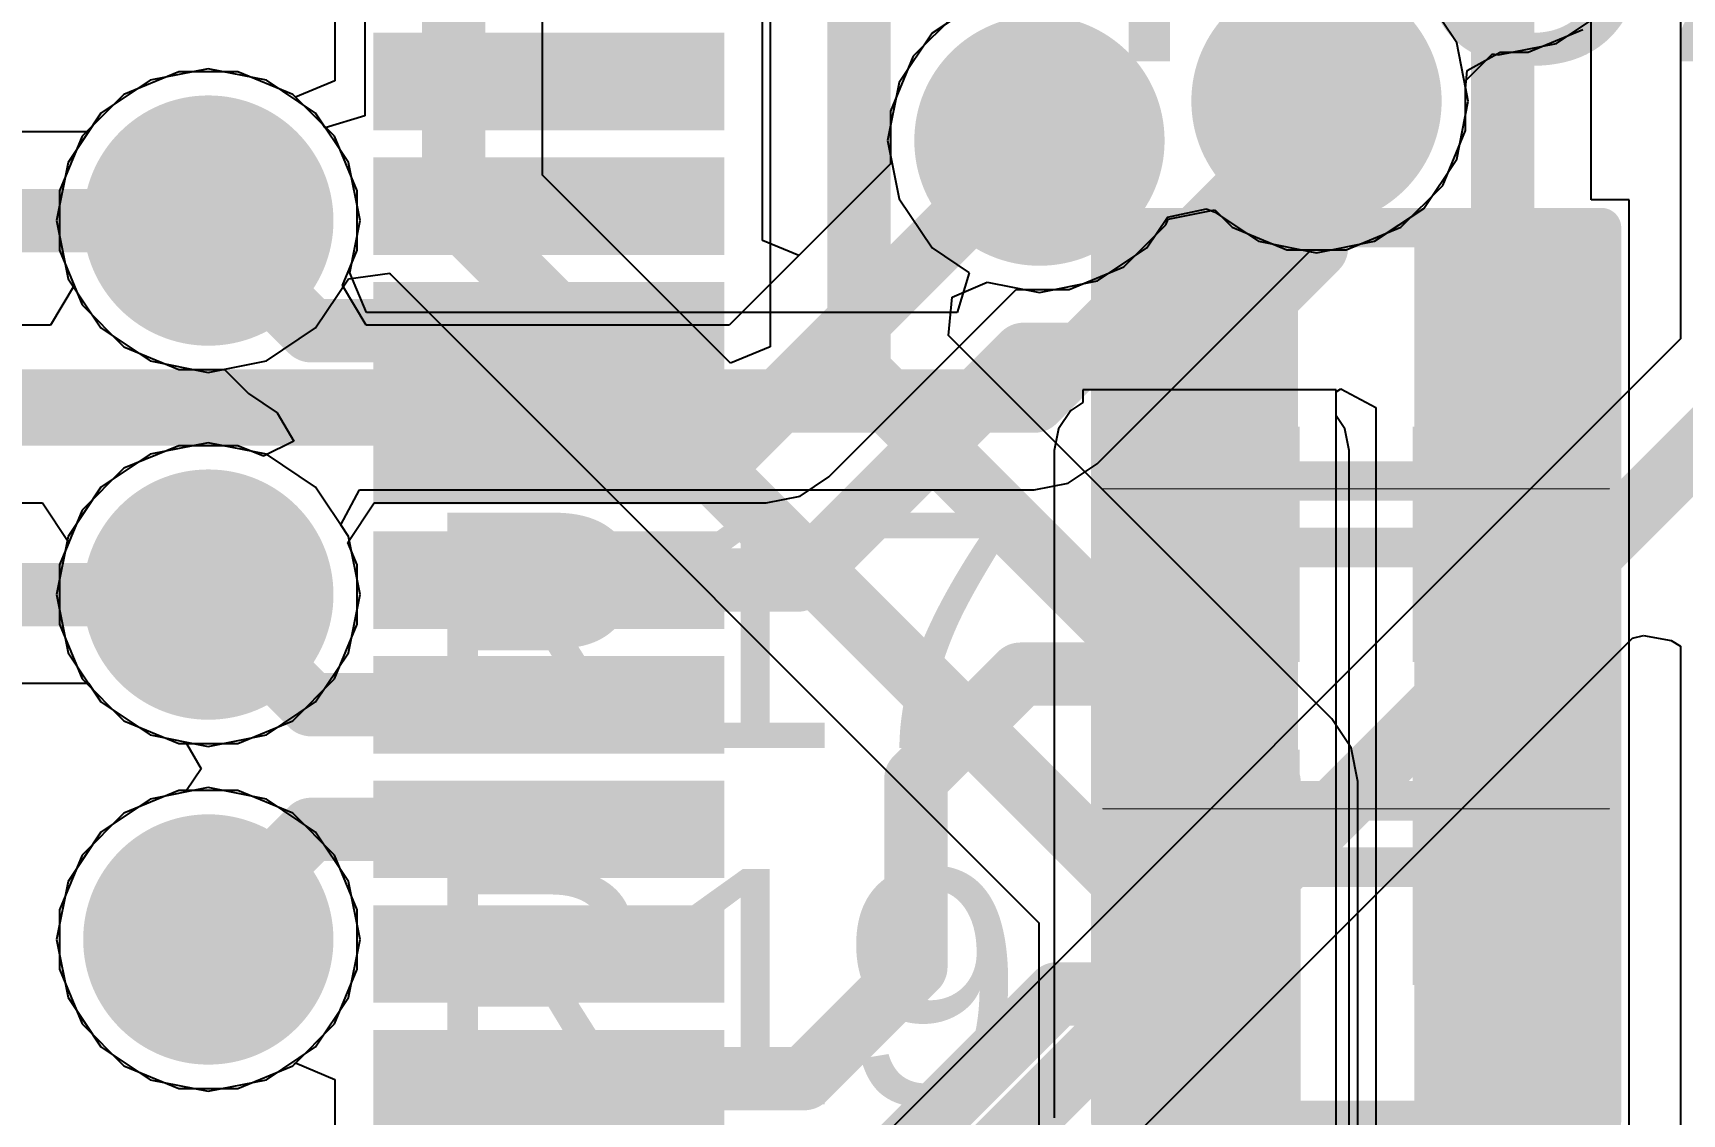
# Model space of a CAD drawing. Header units: inches. Extents: x -0.91 to 3.86, y -0.82 to 4.16.
# Drawn here: x 2.3428 to 2.5512, y 2.767 to 2.9036 of the extents above; entities that cross this region are included whole.
import ezdxf

# ---------------------------------------------------------------- set-up
doc = ezdxf.new("R2010")
doc.units = ezdxf.units.IN
doc.header["$MEASUREMENT"] = 0
for name, color, linetype in [('Bottom Layer 1', 5, 'Continuous'), ('Bottom Overlay', 54, 'Continuous'), ('Bottom Paste', 16, 'Continuous'), ('Bottom Solder', 6, 'Continuous'), ('GND+Signal', 16, 'Continuous'), ('Mechanical 17', 56, 'Continuous'), ('PWR+Signal', 76, 'Continuous'), ('Top Layer 1', 1, 'Continuous'), ('Top Overlay', 2, 'Continuous'), ('Top Paste', 8, 'Continuous'), ('Top Solder', 216, 'Continuous'), ('Via Holes', 16, 'Continuous')]:
    doc.layers.add(name, color=color, linetype=linetype)
doc.styles.add('Arial', font='', dxfattribs={"height": 0.2})
doc.styles.get('Arial').set_extended_font_data('Arial')

# ---------------------------------------------------------------- blocks, each defined once
blk = doc.blocks.new('C___0402_B_10')
at = {"layer": 'Bottom Layer 1'}
for points in [[(-0.0095, 0.0125), (-0.0095, -0.0125), (-0.0275, -0.0125), (-0.0275, 0.0125)], [(0.0275, 0.0125), (0.0275, -0.0125), (0.0095, -0.0125), (0.0095, 0.0125)]]:
    blk.add_hatch(color=5, dxfattribs=at).paths.add_polyline_path(points)
at = {"layer": 'Bottom Paste'}
for points in [[(-0.0095, 0.0125), (-0.0095, -0.0125), (-0.0275, -0.0125), (-0.0275, 0.0125)], [(0.0275, 0.0125), (0.0275, -0.0125), (0.0095, -0.0125), (0.0095, 0.0125)]]:
    blk.add_hatch(color=16, dxfattribs=at).paths.add_polyline_path(points)
at = {"layer": 'Bottom Solder'}
for points in [[(-0.00714, 0.01486), (-0.00714, -0.01486), (-0.02986, -0.01486), (-0.02986, 0.01486)], [(0.02986, 0.01486), (0.02986, -0.01486), (0.00714, -0.01486), (0.00714, 0.01486)]]:
    blk.add_hatch(color=6, dxfattribs=at).paths.add_polyline_path(points)
at = {"layer": 'Bottom Overlay'}
for points in [[(-0.031, -0.016, 0.005, 0.005, 0), (-0.031, 0.016, 0.005, 0.005, 0)], [(-0.031, 0.016, 0.005, 0.005, 0), (-0.011, 0.016, 0.005, 0.005, 0)], [(0.011, 0.016, 0.005, 0.005, 0), (0.031, 0.016, 0.005, 0.005, 0)], [(0.031, -0.016, 0.005, 0.005, 0), (0.031, 0.016, 0.005, 0.005, 0)], [(-0.031, -0.016, 0.005, 0.005, 0), (-0.011, -0.016, 0.005, 0.005, 0)], [(0.011, -0.016, 0.005, 0.005, 0), (0.031, -0.016, 0.005, 0.005, 0)]]:
    blk.add_lwpolyline(points, format="xyseb", dxfattribs=at)
for points in [[(-0.03225, 0.016, 0.0025, 0.0025, 1), (-0.02975, 0.016, 0.0025, 0.0025, 1)], [(-0.03225, 0.016, 0.0025, 0.0025, 1), (-0.02975, 0.016, 0.0025, 0.0025, 1)], [(-0.01225, 0.016, 0.0025, 0.0025, 1), (-0.00975, 0.016, 0.0025, 0.0025, 1)], [(0.00975, 0.016, 0.0025, 0.0025, 1), (0.01225, 0.016, 0.0025, 0.0025, 1)], [(0.02975, 0.016, 0.0025, 0.0025, 1), (0.03225, 0.016, 0.0025, 0.0025, 1)], [(0.02975, 0.016, 0.0025, 0.0025, 1), (0.03225, 0.016, 0.0025, 0.0025, 1)], [(-0.03225, -0.016, 0.0025, 0.0025, 1), (-0.02975, -0.016, 0.0025, 0.0025, 1)], [(-0.03225, -0.016, 0.0025, 0.0025, 1), (-0.02975, -0.016, 0.0025, 0.0025, 1)], [(-0.01225, -0.016, 0.0025, 0.0025, 1), (-0.00975, -0.016, 0.0025, 0.0025, 1)], [(0.00975, -0.016, 0.0025, 0.0025, 1), (0.01225, -0.016, 0.0025, 0.0025, 1)], [(0.02975, -0.016, 0.0025, 0.0025, 1), (0.03225, -0.016, 0.0025, 0.0025, 1)], [(0.02975, -0.016, 0.0025, 0.0025, 1), (0.03225, -0.016, 0.0025, 0.0025, 1)]]:
    blk.add_lwpolyline(points, format="xyseb", close=True, dxfattribs=at)
blk = doc.blocks.new('C___0402_B_11')
at = {"layer": 'Bottom Layer 1'}
for points in [[(-0.0095, 0.0125), (-0.0095, -0.0125), (-0.0275, -0.0125), (-0.0275, 0.0125)], [(0.0275, 0.0125), (0.0275, -0.0125), (0.0095, -0.0125), (0.0095, 0.0125)]]:
    blk.add_hatch(color=5, dxfattribs=at).paths.add_polyline_path(points)
at = {"layer": 'Bottom Paste'}
for points in [[(-0.0095, 0.0125), (-0.0095, -0.0125), (-0.0275, -0.0125), (-0.0275, 0.0125)], [(0.0275, 0.0125), (0.0275, -0.0125), (0.0095, -0.0125), (0.0095, 0.0125)]]:
    blk.add_hatch(color=16, dxfattribs=at).paths.add_polyline_path(points)
at = {"layer": 'Bottom Solder'}
for points in [[(-0.00714, 0.01486), (-0.00714, -0.01486), (-0.02986, -0.01486), (-0.02986, 0.01486)], [(0.02986, 0.01486), (0.02986, -0.01486), (0.00714, -0.01486), (0.00714, 0.01486)]]:
    blk.add_hatch(color=6, dxfattribs=at).paths.add_polyline_path(points)
at = {"layer": 'Bottom Overlay'}
for points in [[(-0.031, -0.016, 0.005, 0.005, 0), (-0.031, 0.016, 0.005, 0.005, 0)], [(-0.031, 0.016, 0.005, 0.005, 0), (-0.011, 0.016, 0.005, 0.005, 0)], [(0.011, 0.016, 0.005, 0.005, 0), (0.031, 0.016, 0.005, 0.005, 0)], [(0.031, -0.016, 0.005, 0.005, 0), (0.031, 0.016, 0.005, 0.005, 0)], [(-0.031, -0.016, 0.005, 0.005, 0), (-0.011, -0.016, 0.005, 0.005, 0)], [(0.011, -0.016, 0.005, 0.005, 0), (0.031, -0.016, 0.005, 0.005, 0)]]:
    blk.add_lwpolyline(points, format="xyseb", dxfattribs=at)
for points in [[(-0.03225, 0.016, 0.0025, 0.0025, 1), (-0.02975, 0.016, 0.0025, 0.0025, 1)], [(-0.03225, 0.016, 0.0025, 0.0025, 1), (-0.02975, 0.016, 0.0025, 0.0025, 1)], [(-0.01225, 0.016, 0.0025, 0.0025, 1), (-0.00975, 0.016, 0.0025, 0.0025, 1)], [(0.00975, 0.016, 0.0025, 0.0025, 1), (0.01225, 0.016, 0.0025, 0.0025, 1)], [(0.02975, 0.016, 0.0025, 0.0025, 1), (0.03225, 0.016, 0.0025, 0.0025, 1)], [(0.02975, 0.016, 0.0025, 0.0025, 1), (0.03225, 0.016, 0.0025, 0.0025, 1)], [(-0.03225, -0.016, 0.0025, 0.0025, 1), (-0.02975, -0.016, 0.0025, 0.0025, 1)], [(-0.03225, -0.016, 0.0025, 0.0025, 1), (-0.02975, -0.016, 0.0025, 0.0025, 1)], [(-0.01225, -0.016, 0.0025, 0.0025, 1), (-0.00975, -0.016, 0.0025, 0.0025, 1)], [(0.00975, -0.016, 0.0025, 0.0025, 1), (0.01225, -0.016, 0.0025, 0.0025, 1)], [(0.02975, -0.016, 0.0025, 0.0025, 1), (0.03225, -0.016, 0.0025, 0.0025, 1)], [(0.02975, -0.016, 0.0025, 0.0025, 1), (0.03225, -0.016, 0.0025, 0.0025, 1)]]:
    blk.add_lwpolyline(points, format="xyseb", close=True, dxfattribs=at)
blk = doc.blocks.new('R___0402_88')
at = {"layer": 'Top Layer 1'}
for points in [[(-0.0275, -0.0125), (-0.0275, 0.0125), (-0.0095, 0.0125), (-0.0095, -0.0125)], [(0.0095, -0.0125), (0.0095, 0.0125), (0.0275, 0.0125), (0.0275, -0.0125)]]:
    blk.add_hatch(color=1, dxfattribs=at).paths.add_polyline_path(points)
at = {"layer": 'Top Paste'}
for points in [[(-0.0275, -0.0125), (-0.0275, 0.0125), (-0.0095, 0.0125), (-0.0095, -0.0125)], [(0.0095, -0.0125), (0.0095, 0.0125), (0.0275, 0.0125), (0.0275, -0.0125)]]:
    blk.add_hatch(color=8, dxfattribs=at).paths.add_polyline_path(points)
at = {"layer": 'Top Solder'}
for points in [[(-0.02966, -0.01466), (-0.02966, 0.01467), (-0.00733, 0.01467), (-0.00733, -0.01466)], [(0.00734, -0.01466), (0.00734, 0.01467), (0.02967, 0.01467), (0.02967, -0.01466)]]:
    blk.add_hatch(color=216, dxfattribs=at).paths.add_polyline_path(points)
at = {"layer": 'Top Overlay'}
for points in [[(-0.031, -0.016, 0.005, 0.005, 0), (-0.031, 0.016, 0.005, 0.005, 0)], [(-0.031, 0.016, 0.005, 0.005, 0), (0.031, 0.016, 0.005, 0.005, 0)], [(0.031, -0.016, 0.005, 0.005, 0), (0.031, 0.016, 0.005, 0.005, 0)], [(-0.031, -0.016, 0.005, 0.005, 0), (0.031, -0.016, 0.005, 0.005, 0)], [(-0.032, -0.017, 0.000127, 0.000127, 0), (0.032, -0.017, 0.000127, 0.000127, 0)]]:
    blk.add_lwpolyline(points, format="xyseb", dxfattribs=at)
for points in [[(-0.03225, 0.016, 0.0025, 0.0025, 1), (-0.02975, 0.016, 0.0025, 0.0025, 1)], [(-0.03225, 0.016, 0.0025, 0.0025, 1), (-0.02975, 0.016, 0.0025, 0.0025, 1)], [(0.02975, 0.016, 0.0025, 0.0025, 1), (0.03225, 0.016, 0.0025, 0.0025, 1)], [(0.02975, 0.016, 0.0025, 0.0025, 1), (0.03225, 0.016, 0.0025, 0.0025, 1)], [(-0.03225, -0.016, 0.0025, 0.0025, 1), (-0.02975, -0.016, 0.0025, 0.0025, 1)], [(-0.03225, -0.016, 0.0025, 0.0025, 1), (-0.02975, -0.016, 0.0025, 0.0025, 1)], [(0.02975, -0.016, 0.0025, 0.0025, 1), (0.03225, -0.016, 0.0025, 0.0025, 1)], [(0.02975, -0.016, 0.0025, 0.0025, 1), (0.03225, -0.016, 0.0025, 0.0025, 1)], [(-0.03203, -0.017, 0.0000635, 0.0000635, 1), (-0.03197, -0.017, 0.0000635, 0.0000635, 1)], [(0.03197, -0.017, 0.0000635, 0.0000635, 1), (0.03203, -0.017, 0.0000635, 0.0000635, 1)]]:
    blk.add_lwpolyline(points, format="xyseb", close=True, dxfattribs=at)
blk = doc.blocks.new('R___0402_89')
at = {"layer": 'Top Layer 1'}
for points in [[(-0.0275, -0.0125), (-0.0275, 0.0125), (-0.0095, 0.0125), (-0.0095, -0.0125)], [(0.0095, -0.0125), (0.0095, 0.0125), (0.0275, 0.0125), (0.0275, -0.0125)]]:
    blk.add_hatch(color=1, dxfattribs=at).paths.add_polyline_path(points)
at = {"layer": 'Top Paste'}
for points in [[(-0.0275, -0.0125), (-0.0275, 0.0125), (-0.0095, 0.0125), (-0.0095, -0.0125)], [(0.0095, -0.0125), (0.0095, 0.0125), (0.0275, 0.0125), (0.0275, -0.0125)]]:
    blk.add_hatch(color=8, dxfattribs=at).paths.add_polyline_path(points)
at = {"layer": 'Top Solder'}
for points in [[(-0.02966, -0.01467), (-0.02966, 0.01467), (-0.00733, 0.01467), (-0.00733, -0.01467)], [(0.00734, -0.01467), (0.00734, 0.01467), (0.02967, 0.01467), (0.02967, -0.01467)]]:
    blk.add_hatch(color=216, dxfattribs=at).paths.add_polyline_path(points)
at = {"layer": 'Top Overlay'}
for points in [[(-0.031, -0.016, 0.005, 0.005, 0), (-0.031, 0.016, 0.005, 0.005, 0)], [(-0.031, 0.016, 0.005, 0.005, 0), (0.031, 0.016, 0.005, 0.005, 0)], [(0.031, -0.016, 0.005, 0.005, 0), (0.031, 0.016, 0.005, 0.005, 0)], [(-0.031, -0.016, 0.005, 0.005, 0), (0.031, -0.016, 0.005, 0.005, 0)], [(-0.032, -0.017, 0.000127, 0.000127, 0), (0.032, -0.017, 0.000127, 0.000127, 0)]]:
    blk.add_lwpolyline(points, format="xyseb", dxfattribs=at)
for points in [[(-0.03225, 0.016, 0.0025, 0.0025, 1), (-0.02975, 0.016, 0.0025, 0.0025, 1)], [(-0.03225, 0.016, 0.0025, 0.0025, 1), (-0.02975, 0.016, 0.0025, 0.0025, 1)], [(0.02975, 0.016, 0.0025, 0.0025, 1), (0.03225, 0.016, 0.0025, 0.0025, 1)], [(0.02975, 0.016, 0.0025, 0.0025, 1), (0.03225, 0.016, 0.0025, 0.0025, 1)], [(-0.03225, -0.016, 0.0025, 0.0025, 1), (-0.02975, -0.016, 0.0025, 0.0025, 1)], [(-0.03225, -0.016, 0.0025, 0.0025, 1), (-0.02975, -0.016, 0.0025, 0.0025, 1)], [(0.02975, -0.016, 0.0025, 0.0025, 1), (0.03225, -0.016, 0.0025, 0.0025, 1)], [(0.02975, -0.016, 0.0025, 0.0025, 1), (0.03225, -0.016, 0.0025, 0.0025, 1)], [(-0.03203, -0.017, 0.0000635, 0.0000635, 1), (-0.03197, -0.017, 0.0000635, 0.0000635, 1)], [(0.03197, -0.017, 0.0000635, 0.0000635, 1), (0.03203, -0.017, 0.0000635, 0.0000635, 1)]]:
    blk.add_lwpolyline(points, format="xyseb", close=True, dxfattribs=at)
blk = doc.blocks.new('R___0402_93')
at = {"layer": 'Top Layer 1'}
for points in [[(-0.0275, -0.0125), (-0.0275, 0.0125), (-0.0095, 0.0125), (-0.0095, -0.0125)], [(0.0095, -0.0125), (0.0095, 0.0125), (0.0275, 0.0125), (0.0275, -0.0125)]]:
    blk.add_hatch(color=1, dxfattribs=at).paths.add_polyline_path(points)
at = {"layer": 'Top Paste'}
for points in [[(-0.0275, -0.0125), (-0.0275, 0.0125), (-0.0095, 0.0125), (-0.0095, -0.0125)], [(0.0095, -0.0125), (0.0095, 0.0125), (0.0275, 0.0125), (0.0275, -0.0125)]]:
    blk.add_hatch(color=8, dxfattribs=at).paths.add_polyline_path(points)
at = {"layer": 'Top Solder'}
for points in [[(-0.02966, -0.01467), (-0.02966, 0.01467), (-0.00733, 0.01467), (-0.00733, -0.01467)], [(0.00734, -0.01467), (0.00734, 0.01467), (0.02967, 0.01467), (0.02967, -0.01467)]]:
    blk.add_hatch(color=216, dxfattribs=at).paths.add_polyline_path(points)
at = {"layer": 'Top Overlay'}
for points in [[(-0.031, -0.016, 0.005, 0.005, 0), (-0.031, 0.016, 0.005, 0.005, 0)], [(-0.031, 0.016, 0.005, 0.005, 0), (0.031, 0.016, 0.005, 0.005, 0)], [(0.031, -0.016, 0.005, 0.005, 0), (0.031, 0.016, 0.005, 0.005, 0)], [(-0.031, -0.016, 0.005, 0.005, 0), (0.031, -0.016, 0.005, 0.005, 0)], [(-0.032, -0.017, 0.000127, 0.000127, 0), (0.032, -0.017, 0.000127, 0.000127, 0)]]:
    blk.add_lwpolyline(points, format="xyseb", dxfattribs=at)
for points in [[(-0.03225, 0.016, 0.0025, 0.0025, 1), (-0.02975, 0.016, 0.0025, 0.0025, 1)], [(-0.03225, 0.016, 0.0025, 0.0025, 1), (-0.02975, 0.016, 0.0025, 0.0025, 1)], [(0.02975, 0.016, 0.0025, 0.0025, 1), (0.03225, 0.016, 0.0025, 0.0025, 1)], [(0.02975, 0.016, 0.0025, 0.0025, 1), (0.03225, 0.016, 0.0025, 0.0025, 1)], [(-0.03225, -0.016, 0.0025, 0.0025, 1), (-0.02975, -0.016, 0.0025, 0.0025, 1)], [(-0.03225, -0.016, 0.0025, 0.0025, 1), (-0.02975, -0.016, 0.0025, 0.0025, 1)], [(0.02975, -0.016, 0.0025, 0.0025, 1), (0.03225, -0.016, 0.0025, 0.0025, 1)], [(0.02975, -0.016, 0.0025, 0.0025, 1), (0.03225, -0.016, 0.0025, 0.0025, 1)], [(-0.03203, -0.017, 0.0000635, 0.0000635, 1), (-0.03197, -0.017, 0.0000635, 0.0000635, 1)], [(0.03197, -0.017, 0.0000635, 0.0000635, 1), (0.03203, -0.017, 0.0000635, 0.0000635, 1)]]:
    blk.add_lwpolyline(points, format="xyseb", close=True, dxfattribs=at)
blk = doc.blocks.new('100_VQFN__12_12__100')
at = {"layer": 'Top Layer 1'}
for points in [[(0.248, 0.16148), (0.248, 0.15348), (0.208, 0.15348), (0.208, 0.16148)], [(0.248, 0.14573), (0.248, 0.13773), (0.208, 0.13773), (0.208, 0.14573)], [(0.248, 0.12998), (0.248, 0.12198), (0.208, 0.12198), (0.208, 0.12998)], [(0.248, 0.11424), (0.248, 0.10624), (0.208, 0.10624), (0.208, 0.11424)], [(0.248, 0.09849), (0.248, 0.09049), (0.208, 0.09049), (0.208, 0.09849)], [(0.248, 0.08274), (0.248, 0.07474), (0.208, 0.07474), (0.208, 0.08274)], [(0.248, 0.06699), (0.248, 0.05899), (0.208, 0.05899), (0.208, 0.06699)], [(0.248, 0.05124), (0.248, 0.04324), (0.208, 0.04324), (0.208, 0.05124)], [(0.248, 0.0355), (0.248, 0.0275), (0.208, 0.0275), (0.208, 0.0355)]]:
    blk.add_hatch(color=1, dxfattribs=at).paths.add_polyline_path(points)
at = {"layer": 'Top Paste'}
for points in [[(0.248, 0.16148), (0.248, 0.15348), (0.208, 0.15348), (0.208, 0.16148)], [(0.248, 0.14573), (0.248, 0.13773), (0.208, 0.13773), (0.208, 0.14573)], [(0.248, 0.12998), (0.248, 0.12198), (0.208, 0.12198), (0.208, 0.12998)], [(0.248, 0.11424), (0.248, 0.10624), (0.208, 0.10624), (0.208, 0.11424)], [(0.248, 0.09849), (0.248, 0.09049), (0.208, 0.09049), (0.208, 0.09849)], [(0.248, 0.08274), (0.248, 0.07474), (0.208, 0.07474), (0.208, 0.08274)], [(0.248, 0.06699), (0.248, 0.05899), (0.208, 0.05899), (0.208, 0.06699)], [(0.248, 0.05124), (0.248, 0.04324), (0.208, 0.04324), (0.208, 0.05124)], [(0.248, 0.0355), (0.248, 0.0275), (0.208, 0.0275), (0.208, 0.0355)]]:
    blk.add_hatch(color=8, dxfattribs=at).paths.add_polyline_path(points)
at = {"layer": 'Top Solder'}
for points in [[(0.25017, 0.16365), (0.25017, 0.15131), (0.20584, 0.15131), (0.20584, 0.16365)], [(0.25017, 0.1479), (0.25017, 0.13557), (0.20584, 0.13557), (0.20584, 0.1479)], [(0.25017, 0.13215), (0.25017, 0.11982), (0.20584, 0.11982), (0.20584, 0.13215)], [(0.25017, 0.1164), (0.25017, 0.10407), (0.20584, 0.10407), (0.20584, 0.1164)], [(0.25017, 0.10065), (0.25017, 0.08832), (0.20584, 0.08832), (0.20584, 0.10065)], [(0.25017, 0.08491), (0.25017, 0.07257), (0.20584, 0.07257), (0.20584, 0.08491)], [(0.25017, 0.06916), (0.25017, 0.05683), (0.20584, 0.05683), (0.20584, 0.06916)], [(0.25017, 0.05341), (0.25017, 0.04108), (0.20584, 0.04108), (0.20584, 0.05341)], [(0.25017, 0.03766), (0.25017, 0.02533), (0.20584, 0.02533), (0.20584, 0.03766)]]:
    blk.add_hatch(color=216, dxfattribs=at).paths.add_polyline_path(points)

msp = doc.modelspace()

# ---------------------------------------------------------------- hatches: boundary and pattern name
at = {"layer": 'Bottom Layer 1'}
h = msp.add_hatch(color=5, dxfattribs=at)
edge = h.paths.add_edge_path()
edge.add_arc((2.505, 2.895), 0.01181, 0, 360)
h = msp.add_hatch(color=5, dxfattribs=at)
edge = h.paths.add_edge_path()
edge.add_arc((2.47, 2.89), 0.01181, 0, 360)
h = msp.add_hatch(color=5, dxfattribs=at)
edge = h.paths.add_edge_path()
edge.add_arc((2.365, 2.8799), 0.01181, 0, 360)
msp.add_hatch(color=5, dxfattribs=at).paths.add_polyline_path([(2.479, 2.85085), (2.479, 2.66985), (2.502, 2.66985), (2.502, 2.85085)])
h = msp.add_hatch(color=5, dxfattribs=at)
edge = h.paths.add_edge_path()
edge.add_arc((2.365, 2.83265), 0.01181, 0, 360)
h = msp.add_hatch(color=5, dxfattribs=at)
edge = h.paths.add_edge_path()
edge.add_arc((2.365, 2.78908), 0.01181, 0, 360)
at = {"layer": 'Bottom Solder'}
h = msp.add_hatch(color=6, dxfattribs=at)
edge = h.paths.add_edge_path()
edge.add_arc((2.505, 2.895), 0.01581, 0, 360)
h = msp.add_hatch(color=6, dxfattribs=at)
edge = h.paths.add_edge_path()
edge.add_arc((2.47, 2.89), 0.01581, 0, 360)
h = msp.add_hatch(color=6, dxfattribs=at)
edge = h.paths.add_edge_path()
edge.add_arc((2.365, 2.8799), 0.01581, 0, 360)
h = msp.add_hatch(color=6, dxfattribs=at)
edge = h.paths.add_edge_path()
edge.add_arc((2.365, 2.83265), 0.01581, 0, 360)
h = msp.add_hatch(color=6, dxfattribs=at)
edge = h.paths.add_edge_path()
edge.add_arc((2.365, 2.78908), 0.01581, 0, 360)
at = {"layer": 'GND+Signal'}
h = msp.add_hatch(color=16, dxfattribs=at)
edge = h.paths.add_edge_path()
edge.add_arc((2.505, 2.895), 0.01181, 0, 360)
h = msp.add_hatch(color=16, dxfattribs=at)
edge = h.paths.add_edge_path()
edge.add_arc((2.47, 2.89), 0.01181, 0, 360)
h = msp.add_hatch(color=16, dxfattribs=at)
edge = h.paths.add_edge_path()
edge.add_arc((2.365, 2.8799), 0.01181, 0, 360)
h = msp.add_hatch(color=16, dxfattribs=at)
edge = h.paths.add_edge_path()
edge.add_arc((2.365, 2.83265), 0.01181, 0, 360)
h = msp.add_hatch(color=16, dxfattribs=at)
edge = h.paths.add_edge_path()
edge.add_arc((2.365, 2.78908), 0.01181, 0, 360)
at = {"layer": 'PWR+Signal'}
h = msp.add_hatch(color=76, dxfattribs=at)
edge = h.paths.add_edge_path()
edge.add_arc((2.505, 2.895), 0.01181, 0, 360)
h = msp.add_hatch(color=76, dxfattribs=at)
edge = h.paths.add_edge_path()
edge.add_arc((2.47, 2.89), 0.01181, 0, 360)
h = msp.add_hatch(color=76, dxfattribs=at)
edge = h.paths.add_edge_path()
edge.add_arc((2.365, 2.8799), 0.01181, 0, 360)
h = msp.add_hatch(color=76, dxfattribs=at)
edge = h.paths.add_edge_path()
edge.add_arc((2.365, 2.83265), 0.01181, 0, 360)
h = msp.add_hatch(color=76, dxfattribs=at)
edge = h.paths.add_edge_path()
edge.add_arc((2.365, 2.78908), 0.01181, 0, 360)
at = {"layer": 'Top Layer 1'}
h = msp.add_hatch(color=1, dxfattribs=at)
edge = h.paths.add_edge_path()
edge.add_arc((2.505, 2.895), 0.01181, 0, 360)
h = msp.add_hatch(color=1, dxfattribs=at)
edge = h.paths.add_edge_path()
edge.add_arc((2.47, 2.89), 0.01181, 0, 360)
h = msp.add_hatch(color=1, dxfattribs=at)
edge = h.paths.add_edge_path()
edge.add_arc((2.365, 2.8799), 0.01181, 0, 360)
h = msp.add_hatch(color=1, dxfattribs=at)
edge = h.paths.add_edge_path()
edge.add_arc((2.365, 2.83265), 0.01181, 0, 360)
h = msp.add_hatch(color=1, dxfattribs=at)
edge = h.paths.add_edge_path()
edge.add_arc((2.365, 2.78908), 0.01181, 0, 360)
at = {"layer": 'Via Holes'}
h = msp.add_hatch(color=7, dxfattribs=at)
edge = h.paths.add_edge_path()
edge.add_arc((2.505, 2.895), 0.00591, 0, 360)
h = msp.add_hatch(color=7, dxfattribs=at)
edge = h.paths.add_edge_path()
edge.add_arc((2.47, 2.89), 0.00591, 0, 360)
h = msp.add_hatch(color=7, dxfattribs=at)
edge = h.paths.add_edge_path()
edge.add_arc((2.365, 2.8799), 0.00591, 0, 360)
h = msp.add_hatch(color=7, dxfattribs=at)
edge = h.paths.add_edge_path()
edge.add_arc((2.365, 2.83265), 0.00591, 0, 360)
h = msp.add_hatch(color=7, dxfattribs=at)
edge = h.paths.add_edge_path()
edge.add_arc((2.365, 2.78908), 0.00591, 0, 360)

# ---------------------------------------------------------------- linework, layer by layer
at = {"layer": 'Bottom Layer 1'}
for p, q in [((2.45934, 2.90595), (2.45405, 2.90066)), ((2.53174, 2.90119), (2.53866, 2.90405)), ((2.45405, 2.90066), (2.45119, 2.89374)), ((2.52403, 2.89887), (2.52821, 2.90119)), ((2.52821, 2.90119), (2.53174, 2.90119)), ((2.36126, 2.89871), (2.35434, 2.89584)), ((2.36874, 2.89871), (2.36126, 2.89871)), ((2.37566, 2.89584), (2.36874, 2.89871)), ((2.52381, 2.89657), (2.52403, 2.89887)), ((2.35434, 2.89584), (2.34905, 2.89055)), ((2.38095, 2.89055), (2.37566, 2.89584)), ((2.52381, 2.89126), (2.52381, 2.89657)), ((2.45119, 2.89374), (2.45119, 2.88705)), ((2.34905, 2.89055), (2.34619, 2.88364)), ((2.38381, 2.88364), (2.38095, 2.89055)), ((2.52095, 2.88434), (2.52381, 2.89126)), ((2.45119, 2.88705), (2.43082, 2.86668)), ((2.34619, 2.88364), (2.34619, 2.87615)), ((2.38381, 2.87615), (2.38381, 2.88364)), ((2.51566, 2.87905), (2.52095, 2.88434)), ((2.48625, 2.88008), (2.49215, 2.88125)), ((2.49215, 2.88125), (2.49434, 2.87905)), ((2.48066, 2.87405), (2.48595, 2.87934)), ((2.48595, 2.87934), (2.48625, 2.88008)), ((2.49434, 2.87905), (2.50126, 2.87619)), ((2.50874, 2.87619), (2.51566, 2.87905)), ((2.34619, 2.87615), (2.34804, 2.87168)), ((2.38196, 2.87168), (2.38381, 2.87615)), ((2.50126, 2.87619), (2.50874, 2.87619)), ((2.47374, 2.87119), (2.48066, 2.87405)), ((2.34804, 2.87168), (2.34508, 2.86668)), ((2.38492, 2.86668), (2.38196, 2.87168)), ((2.44339, 2.84753), (2.46705, 2.87119)), ((2.46705, 2.87119), (2.47374, 2.87119)), ((2.34508, 2.86668), (2.02618, 2.86668)), ((2.43082, 2.86668), (2.38492, 2.86668)), ((2.5075, 2.8585), (2.4755, 2.8585)), ((2.4755, 2.8585), (2.4755, 2.85693)), ((2.5075, 2.85522), (2.5075, 2.8585)), ((2.4755, 2.85693), (2.47395, 2.85589)), ((2.47395, 2.85589), (2.47241, 2.85358)), ((2.50859, 2.85358), (2.5075, 2.85522)), ((2.47241, 2.85358), (2.47186, 2.85085)), ((2.50914, 2.85085), (2.50859, 2.85358)), ((2.47186, 2.85085), (2.47186, 2.76656)), ((2.50914, 2.66985), (2.50914, 2.85085)), ((2.43976, 2.8451), (2.44339, 2.84753)), ((2.02154, 2.84425), (2.34403, 2.84425)), ((2.34403, 2.84425), (2.34737, 2.83925)), ((2.38263, 2.83925), (2.38597, 2.84425)), ((2.38597, 2.84425), (2.43546, 2.84425)), ((2.43546, 2.84425), (2.43976, 2.8451)), ((2.43546, 2.84425), (2.43546, 2.84425)), ((2.34737, 2.83925), (2.34619, 2.83639)), ((2.38381, 2.83639), (2.38263, 2.83925)), ((2.34619, 2.83639), (2.34619, 2.82891)), ((2.38381, 2.82891), (2.38381, 2.83639)), ((2.34619, 2.82891), (2.34905, 2.822)), ((2.38095, 2.822), (2.38381, 2.82891)), ((2.34905, 2.822), (2.35434, 2.8167)), ((2.37566, 2.8167), (2.38095, 2.822)), ((2.35434, 2.8167), (2.36126, 2.81384)), ((2.36874, 2.81384), (2.37566, 2.8167)), ((2.36126, 2.81384), (2.36874, 2.81384)), ((2.36126, 2.80789), (2.35434, 2.80503)), ((2.36874, 2.80789), (2.36126, 2.80789)), ((2.37566, 2.80503), (2.36874, 2.80789)), ((2.35434, 2.80503), (2.34905, 2.79974)), ((2.38095, 2.79974), (2.37566, 2.80503)), ((2.34905, 2.79974), (2.34619, 2.79282)), ((2.38381, 2.79282), (2.38095, 2.79974)), ((2.34619, 2.79282), (2.34619, 2.78534)), ((2.38381, 2.78534), (2.38381, 2.79282)), ((2.34619, 2.78534), (2.34905, 2.77842)), ((2.38095, 2.77842), (2.38381, 2.78534)), ((2.34905, 2.77842), (2.35434, 2.77313)), ((2.37566, 2.77313), (2.38095, 2.77842)), ((2.35434, 2.77313), (2.36126, 2.77027)), ((2.36874, 2.77027), (2.37566, 2.77313)), ((2.36126, 2.77027), (2.36874, 2.77027))]:
    msp.add_line(p, q, dxfattribs=at)
for points in [[(2.43546, 2.85546, 0.008, 0.008, 0), (2.47, 2.89, 0.008, 0.008, 0)], [(2.02154, 2.85546, 0.008, 0.008, 0), (2.43546, 2.85546, 0.008, 0.008, 0)]]:
    msp.add_lwpolyline(points, format="xyseb", dxfattribs=at)
for points in [[(2.468, 2.89, 0.004, 0.004, 1), (2.472, 2.89, 0.004, 0.004, 1)], [(2.43346, 2.85546, 0.004, 0.004, 1), (2.43746, 2.85546, 0.004, 0.004, 1)], [(2.43346, 2.85546, 0.004, 0.004, 1), (2.43746, 2.85546, 0.004, 0.004, 1)]]:
    msp.add_lwpolyline(points, format="xyseb", close=True, dxfattribs=at)
at = {"layer": 'GND+Signal'}
for p, q in [((2.38478, 3.255), (2.38478, 2.89315)), ((2.40722, 2.88564), (2.40722, 3.11065)), ((2.43597, 3.11184), (2.43597, 2.86396)), ((2.53534, 2.90228), (2.54156, 2.90644)), ((2.528, 2.90082), (2.53534, 2.90228)), ((2.52369, 2.89744), (2.52723, 2.90097)), ((2.52723, 2.90097), (2.528, 2.90082)), ((2.365, 2.89908), (2.35766, 2.89762)), ((2.37234, 2.89762), (2.365, 2.89908)), ((2.35766, 2.89762), (2.35144, 2.89346)), ((2.37856, 2.89346), (2.37234, 2.89762)), ((2.52418, 2.895), (2.52369, 2.89744)), ((2.52272, 2.88766), (2.52418, 2.895)), ((2.35144, 2.89346), (2.34728, 2.88724)), ((2.37978, 2.89163), (2.37856, 2.89346)), ((2.38478, 2.89315), (2.37978, 2.89163)), ((2.51856, 2.88144), (2.52272, 2.88766)), ((2.34728, 2.88724), (2.34582, 2.8799)), ((2.43097, 2.86188), (2.40722, 2.88564)), ((2.48616, 2.88033), (2.4911, 2.88137)), ((2.4911, 2.88137), (2.49214, 2.88097)), ((2.51234, 2.87728), (2.51856, 2.88144)), ((2.34582, 2.8799), (2.34728, 2.87256)), ((2.48356, 2.87644), (2.48616, 2.88033)), ((2.49214, 2.88097), (2.49766, 2.87728)), ((2.49766, 2.87728), (2.505, 2.87582)), ((2.505, 2.87582), (2.51234, 2.87728)), ((2.47734, 2.87228), (2.48356, 2.87644)), ((2.38272, 2.87256), (2.38795, 2.87324)), ((2.38795, 2.87324), (2.38807, 2.87307)), ((2.38807, 2.87307), (2.46994, 2.7912)), ((2.34728, 2.87256), (2.35144, 2.86633)), ((2.37856, 2.86633), (2.38272, 2.87256)), ((2.45897, 2.87024), (2.4634, 2.87213)), ((2.4634, 2.87213), (2.47, 2.87082)), ((2.47, 2.87082), (2.47734, 2.87228)), ((2.4585, 2.86538), (2.45897, 2.87024)), ((2.35144, 2.86633), (2.35766, 2.86218)), ((2.37234, 2.86218), (2.37856, 2.86633)), ((2.50693, 2.81695), (2.4585, 2.86538)), ((2.43597, 2.86396), (2.43097, 2.86188)), ((2.35766, 2.86218), (2.365, 2.86072)), ((2.365, 2.86072), (2.37234, 2.86218)), ((2.35766, 2.85037), (2.35144, 2.84621)), ((2.365, 2.85183), (2.35766, 2.85037)), ((2.37234, 2.85037), (2.365, 2.85183)), ((2.37856, 2.84621), (2.37234, 2.85037)), ((2.35144, 2.84621), (2.34728, 2.83999)), ((2.38272, 2.83999), (2.37856, 2.84621)), ((2.34728, 2.83999), (2.34582, 2.83265)), ((2.38418, 2.83265), (2.38272, 2.83999)), ((2.34582, 2.83265), (2.34728, 2.82531)), ((2.38272, 2.82531), (2.38418, 2.83265)), ((2.34728, 2.82531), (2.35144, 2.81909)), ((2.37856, 2.81909), (2.38272, 2.82531)), ((2.35144, 2.81909), (2.35766, 2.81493)), ((2.37234, 2.81493), (2.37856, 2.81909)), ((2.50936, 2.81331), (2.50693, 2.81695)), ((2.50693, 2.81695), (2.50693, 2.81695)), ((2.35766, 2.81493), (2.365, 2.81347)), ((2.365, 2.81347), (2.37234, 2.81493)), ((2.51022, 2.80902), (2.50936, 2.81331)), ((2.51022, 2.59892), (2.51022, 2.80902)), ((2.51022, 2.80902), (2.51022, 2.80902)), ((2.35766, 2.8068), (2.35144, 2.80264)), ((2.365, 2.80826), (2.35766, 2.8068)), ((2.37234, 2.8068), (2.365, 2.80826)), ((2.37856, 2.80264), (2.37234, 2.8068)), ((2.35144, 2.80264), (2.34728, 2.79642)), ((2.38272, 2.79642), (2.37856, 2.80264)), ((2.34728, 2.79642), (2.34582, 2.78908)), ((2.38418, 2.78908), (2.38272, 2.79642)), ((2.46994, 2.7912), (2.46994, 2.73048)), ((2.34582, 2.78908), (2.34728, 2.78174)), ((2.38272, 2.78174), (2.38418, 2.78908)), ((2.34728, 2.78174), (2.35144, 2.77552)), ((2.37856, 2.77552), (2.38272, 2.78174)), ((2.35144, 2.77552), (2.35766, 2.77136)), ((2.37234, 2.77136), (2.37856, 2.77552)), ((2.35766, 2.77136), (2.365, 2.7699)), ((2.365, 2.7699), (2.37234, 2.77136))]:
    msp.add_line(p, q, dxfattribs=at)
for points in [[(2.396, 2.881, 0.008, 0.008, 0), (2.396, 3.368, 0.008, 0.008, 0)], [(2.44719, 2.86083, 0.008, 0.008, 0), (2.44719, 3.33802, 0.008, 0.008, 0)], [(2.505, 2.895, 0.008, 0.008, 0), (2.505, 3.146, 0.008, 0.008, 0)], [(2.396, 2.881, 0.008, 0.008, 0), (2.48115, 2.79584, 0.008, 0.008, 0)], [(2.44719, 2.86083, 0.008, 0.008, 0), (2.499, 2.80902, 0.008, 0.008, 0)], [(2.499, 2.59892, 0.008, 0.008, 0), (2.499, 2.80902, 0.008, 0.008, 0)], [(2.48115, 2.68702, 0.008, 0.008, 0), (2.48115, 2.79584, 0.008, 0.008, 0)]]:
    msp.add_lwpolyline(points, format="xyseb", dxfattribs=at)
for points in [[(2.503, 2.895, 0.004, 0.004, 1), (2.507, 2.895, 0.004, 0.004, 1)], [(2.394, 2.881, 0.004, 0.004, 1), (2.398, 2.881, 0.004, 0.004, 1)], [(2.394, 2.881, 0.004, 0.004, 1), (2.398, 2.881, 0.004, 0.004, 1)], [(2.44519, 2.86083, 0.004, 0.004, 1), (2.44919, 2.86083, 0.004, 0.004, 1)], [(2.44519, 2.86083, 0.004, 0.004, 1), (2.44919, 2.86083, 0.004, 0.004, 1)], [(2.497, 2.80902, 0.004, 0.004, 1), (2.501, 2.80902, 0.004, 0.004, 1)], [(2.497, 2.80902, 0.004, 0.004, 1), (2.501, 2.80902, 0.004, 0.004, 1)], [(2.47915, 2.79584, 0.004, 0.004, 1), (2.48315, 2.79584, 0.004, 0.004, 1)], [(2.47915, 2.79584, 0.004, 0.004, 1), (2.48315, 2.79584, 0.004, 0.004, 1)]]:
    msp.add_lwpolyline(points, format="xyseb", close=True, dxfattribs=at)
at = {"layer": 'PWR+Signal'}
for p, q in [((2.551, 3.2143), (2.551, 2.86496)), ((2.52272, 2.90234), (2.51856, 2.90856)), ((2.46266, 2.90772), (2.45644, 2.90356)), ((2.45644, 2.90356), (2.45228, 2.89734)), ((2.52418, 2.895), (2.52272, 2.90234)), ((2.365, 2.89908), (2.35766, 2.89762)), ((2.37234, 2.89762), (2.365, 2.89908)), ((2.35766, 2.89762), (2.35144, 2.89346)), ((2.37856, 2.89346), (2.37234, 2.89762)), ((2.45228, 2.89734), (2.45082, 2.89)), ((2.52272, 2.88766), (2.52418, 2.895)), ((2.35144, 2.89346), (2.34987, 2.89111)), ((2.38272, 2.88724), (2.37856, 2.89346)), ((2.34987, 2.89111), (2.06749, 2.89111)), ((2.45082, 2.89), (2.45228, 2.88266)), ((2.51856, 2.88144), (2.52272, 2.88766)), ((2.38418, 2.8799), (2.38272, 2.88724)), ((2.45228, 2.88266), (2.45644, 2.87644)), ((2.51234, 2.87728), (2.51856, 2.88144)), ((2.38287, 2.8733), (2.38418, 2.8799)), ((2.505, 2.87582), (2.51234, 2.87728)), ((2.45644, 2.87644), (2.46113, 2.8733)), ((2.47728, 2.84915), (2.50412, 2.876)), ((2.50412, 2.876), (2.505, 2.87582)), ((2.385, 2.8683), (2.38287, 2.8733)), ((2.46113, 2.8733), (2.45962, 2.8683)), ((2.45962, 2.8683), (2.385, 2.8683)), ((2.551, 2.86496), (2.36677, 2.68072)), ((2.47364, 2.84672), (2.47728, 2.84915)), ((2.38174, 2.84146), (2.3841, 2.84587)), ((2.3841, 2.84587), (2.46934, 2.84587)), ((2.46934, 2.84587), (2.47364, 2.84672)), ((2.46934, 2.84587), (2.46934, 2.84587)), ((2.38272, 2.83999), (2.38174, 2.84146)), ((2.38418, 2.83265), (2.38272, 2.83999)), ((2.38272, 2.82531), (2.38418, 2.83265)), ((2.45107, 2.73331), (2.54491, 2.82714)), ((2.54491, 2.82714), (2.54632, 2.82749)), ((2.54632, 2.82749), (2.54982, 2.82684)), ((2.37856, 2.81909), (2.38272, 2.82531)), ((2.54982, 2.82684), (2.55097, 2.82614)), ((2.55097, 2.82614), (2.551, 2.826)), ((2.551, 2.826), (2.551, 2.56214)), ((2.06766, 2.82144), (2.34987, 2.82144)), ((2.34987, 2.82144), (2.35144, 2.81909)), ((2.35144, 2.81909), (2.35766, 2.81493)), ((2.37234, 2.81493), (2.37856, 2.81909)), ((2.35766, 2.81493), (2.365, 2.81347)), ((2.365, 2.81347), (2.37234, 2.81493))]:
    msp.add_line(p, q, dxfattribs=at)
for points in [[(2.364, 2.6621, 0.008, 0.008, 0), (2.648, 2.9461, 0.008, 0.008, 0)], [(2.505, 2.89274, 0.008, 0.008, 0), (2.505, 2.895, 0.008, 0.008, 0)], [(2.46934, 2.85709, 0.008, 0.008, 0), (2.505, 2.89274, 0.008, 0.008, 0)], [(2.06284, 2.8799, 0.008, 0.008, 0), (2.365, 2.8799, 0.008, 0.008, 0)], [(2.06444, 2.85709, 0.008, 0.008, 0), (2.46934, 2.85709, 0.008, 0.008, 0)], [(2.06766, 2.83265, 0.008, 0.008, 0), (2.365, 2.83265, 0.008, 0.008, 0)]]:
    msp.add_lwpolyline(points, format="xyseb", dxfattribs=at)
for points in [[(2.503, 2.895, 0.004, 0.004, 1), (2.507, 2.895, 0.004, 0.004, 1)], [(2.503, 2.89274, 0.004, 0.004, 1), (2.507, 2.89274, 0.004, 0.004, 1)], [(2.503, 2.89274, 0.004, 0.004, 1), (2.507, 2.89274, 0.004, 0.004, 1)], [(2.363, 2.8799, 0.004, 0.004, 1), (2.367, 2.8799, 0.004, 0.004, 1)], [(2.46734, 2.85709, 0.004, 0.004, 1), (2.47134, 2.85709, 0.004, 0.004, 1)], [(2.46734, 2.85709, 0.004, 0.004, 1), (2.47134, 2.85709, 0.004, 0.004, 1)], [(2.363, 2.83265, 0.004, 0.004, 1), (2.367, 2.83265, 0.004, 0.004, 1)]]:
    msp.add_lwpolyline(points, format="xyseb", close=True, dxfattribs=at)
at = {"layer": 'Top Layer 1'}
for p, q in [((2.435, 2.90223), (2.435, 2.93998)), ((2.381, 2.93642), (2.381, 2.89757)), ((2.45934, 2.90595), (2.45405, 2.90066)), ((2.53972, 2.8825), (2.53972, 2.90511)), ((2.435, 2.87739), (2.435, 2.90223)), ((2.45405, 2.90066), (2.45119, 2.89374)), ((2.36126, 2.89871), (2.35434, 2.89584)), ((2.36874, 2.89871), (2.36126, 2.89871)), ((2.37566, 2.89584), (2.36874, 2.89871)), ((2.35434, 2.89584), (2.34905, 2.89055)), ((2.376, 2.8955), (2.37566, 2.89584)), ((2.381, 2.89757), (2.376, 2.8955)), ((2.45119, 2.89374), (2.45119, 2.88705)), ((2.34905, 2.89055), (2.34619, 2.88364)), ((2.45119, 2.88705), (2.43962, 2.87548)), ((2.34619, 2.88364), (2.34619, 2.87615)), ((2.5445, 2.8825), (2.53972, 2.8825)), ((2.5445, 2.8435), (2.5445, 2.8825)), ((2.43962, 2.87548), (2.435, 2.87739)), ((2.34619, 2.87615), (2.34905, 2.86924)), ((2.34905, 2.86924), (2.35434, 2.86395)), ((2.35434, 2.86395), (2.36126, 2.86109)), ((2.36126, 2.86109), (2.36703, 2.86109)), ((2.36703, 2.86109), (2.37006, 2.85805)), ((2.5075, 2.85826), (2.50809, 2.85866)), ((2.50809, 2.85866), (2.5125, 2.8563)), ((2.37006, 2.85805), (2.37006, 2.85805)), ((2.37006, 2.85805), (2.3737, 2.85562)), ((2.5075, 2.8435), (2.5075, 2.85826)), ((2.5125, 2.8563), (2.5125, 2.8435)), ((2.3737, 2.85562), (2.37579, 2.85202)), ((2.36126, 2.85146), (2.35434, 2.8486)), ((2.36874, 2.85146), (2.36126, 2.85146)), ((2.37195, 2.85013), (2.36874, 2.85146)), ((2.37579, 2.85202), (2.37195, 2.85013)), ((2.35434, 2.8486), (2.34905, 2.84331)), ((2.34905, 2.84331), (2.34619, 2.83639)), ((2.5075, 2.8421), (2.5075, 2.8435)), ((2.5075, 2.8435), (2.5075, 2.8435)), ((2.5075, 2.8031), (2.5075, 2.8421)), ((2.5075, 2.8421), (2.5075, 2.8421)), ((2.5125, 2.8435), (2.5125, 2.8435)), ((2.5125, 2.8435), (2.5125, 2.8421)), ((2.5125, 2.8421), (2.5125, 2.8421)), ((2.5125, 2.8421), (2.5125, 2.8031)), ((2.5445, 2.8421), (2.5445, 2.8435)), ((2.5445, 2.8435), (2.5445, 2.8435)), ((2.5445, 2.8031), (2.5445, 2.8421)), ((2.5445, 2.8421), (2.5445, 2.8421)), ((2.34619, 2.83639), (2.34619, 2.82891)), ((2.34619, 2.82891), (2.34905, 2.822)), ((2.34905, 2.822), (2.35434, 2.8167)), ((2.35434, 2.8167), (2.36126, 2.81384)), ((2.36126, 2.81384), (2.36224, 2.81384)), ((2.36224, 2.81384), (2.36411, 2.81064)), ((2.36411, 2.81064), (2.36224, 2.80789)), ((2.36126, 2.80789), (2.35434, 2.80503)), ((2.36224, 2.80789), (2.36126, 2.80789)), ((2.35434, 2.80503), (2.34905, 2.79974)), ((2.5075, 2.80171), (2.5075, 2.8031)), ((2.5075, 2.8031), (2.5075, 2.8031)), ((2.5125, 2.8031), (2.5125, 2.8031)), ((2.5125, 2.8031), (2.5125, 2.80171)), ((2.5445, 2.80171), (2.5445, 2.8031)), ((2.5445, 2.8031), (2.5445, 2.8031)), ((2.5075, 2.76271), (2.5075, 2.80171)), ((2.5075, 2.80171), (2.5075, 2.80171)), ((2.5125, 2.80171), (2.5125, 2.80171)), ((2.5125, 2.80171), (2.5125, 2.76271)), ((2.5445, 2.76271), (2.5445, 2.80171)), ((2.5445, 2.80171), (2.5445, 2.80171)), ((2.34905, 2.79974), (2.34619, 2.79282)), ((2.34619, 2.79282), (2.34619, 2.78534)), ((2.34619, 2.78534), (2.34905, 2.77842)), ((2.34905, 2.77842), (2.35434, 2.77313)), ((2.35434, 2.77313), (2.36126, 2.77027)), ((2.36874, 2.77027), (2.37566, 2.77313)), ((2.37566, 2.77313), (2.376, 2.77348)), ((2.376, 2.77348), (2.381, 2.77141)), ((2.381, 2.77141), (2.381, 2.74092)), ((2.36126, 2.77027), (2.36874, 2.77027))]:
    msp.add_line(p, q, dxfattribs=at)
for points in [[(2.5285, 2.863, 0.008, 0.008, 0), (2.5285, 2.9135, 0.008, 0.008, 0)], [(2.505, 2.8765, 0.008, 0.008, 0), (2.505, 2.895, 0.008, 0.008, 0)], [(2.43024, 2.85024, 0.008, 0.008, 0), (2.47, 2.89, 0.008, 0.008, 0)], [(2.365, 2.87898, 0.008, 0.008, 0), (2.37799, 2.86598, 0.008, 0.008, 0)], [(2.4915, 2.863, 0.008, 0.008, 0), (2.505, 2.8765, 0.008, 0.008, 0)], [(2.37799, 2.86598, 0.008, 0.008, 0), (2.408, 2.86598, 0.008, 0.008, 0)], [(2.43949, 2.83449, 0.008, 0.008, 0), (2.468, 2.863, 0.008, 0.008, 0)], [(2.468, 2.863, 0.008, 0.008, 0), (2.4915, 2.863, 0.008, 0.008, 0)], [(2.5285, 2.8226, 0.008, 0.008, 0), (2.5285, 2.863, 0.008, 0.008, 0)], [(2.408, 2.85024, 0.008, 0.008, 0), (2.43024, 2.85024, 0.008, 0.008, 0)], [(2.408, 2.83449, 0.008, 0.008, 0), (2.43949, 2.83449, 0.008, 0.008, 0)], [(2.365, 2.83173, 0.008, 0.008, 0), (2.37799, 2.81874, 0.008, 0.008, 0)], [(2.45439, 2.80939, 0.008, 0.008, 0), (2.4676, 2.8226, 0.008, 0.008, 0)], [(2.4676, 2.8226, 0.008, 0.008, 0), (2.4915, 2.8226, 0.008, 0.008, 0)], [(2.5285, 2.78221, 0.008, 0.008, 0), (2.5285, 2.8226, 0.008, 0.008, 0)], [(2.37799, 2.81874, 0.008, 0.008, 0), (2.408, 2.81874, 0.008, 0.008, 0)], [(2.45439, 2.78561, 0.008, 0.008, 0), (2.45439, 2.80939, 0.008, 0.008, 0)], [(2.365, 2.79, 0.008, 0.008, 0), (2.37799, 2.80299, 0.008, 0.008, 0)], [(2.37799, 2.80299, 0.008, 0.008, 0), (2.408, 2.80299, 0.008, 0.008, 0)], [(2.365, 2.78908, 0.008, 0.008, 0), (2.365, 2.79, 0.008, 0.008, 0)], [(2.44028, 2.7715, 0.008, 0.008, 0), (2.45439, 2.78561, 0.008, 0.008, 0)], [(2.44575, 2.75575, 0.008, 0.008, 0), (2.47221, 2.78221, 0.008, 0.008, 0)], [(2.47221, 2.78221, 0.008, 0.008, 0), (2.4915, 2.78221, 0.008, 0.008, 0)], [(2.5285, 2.74181, 0.008, 0.008, 0), (2.5285, 2.78221, 0.008, 0.008, 0)], [(2.408, 2.7715, 0.008, 0.008, 0), (2.44028, 2.7715, 0.008, 0.008, 0)]]:
    msp.add_lwpolyline(points, format="xyseb", dxfattribs=at)
for points in [[(2.503, 2.895, 0.004, 0.004, 1), (2.507, 2.895, 0.004, 0.004, 1)], [(2.468, 2.89, 0.004, 0.004, 1), (2.472, 2.89, 0.004, 0.004, 1)], [(2.363, 2.87898, 0.004, 0.004, 1), (2.367, 2.87898, 0.004, 0.004, 1)], [(2.503, 2.8765, 0.004, 0.004, 1), (2.507, 2.8765, 0.004, 0.004, 1)], [(2.503, 2.8765, 0.004, 0.004, 1), (2.507, 2.8765, 0.004, 0.004, 1)], [(2.37599, 2.86598, 0.004, 0.004, 1), (2.37999, 2.86598, 0.004, 0.004, 1)], [(2.37599, 2.86598, 0.004, 0.004, 1), (2.37999, 2.86598, 0.004, 0.004, 1)], [(2.406, 2.86598, 0.004, 0.004, 1), (2.41, 2.86598, 0.004, 0.004, 1)], [(2.466, 2.863, 0.004, 0.004, 1), (2.47, 2.863, 0.004, 0.004, 1)], [(2.466, 2.863, 0.004, 0.004, 1), (2.47, 2.863, 0.004, 0.004, 1)], [(2.4895, 2.863, 0.004, 0.004, 1), (2.4935, 2.863, 0.004, 0.004, 1)], [(2.4895, 2.863, 0.004, 0.004, 1), (2.4935, 2.863, 0.004, 0.004, 1)], [(2.5265, 2.863, 0.004, 0.004, 1), (2.5305, 2.863, 0.004, 0.004, 1)], [(2.5265, 2.863, 0.004, 0.004, 1), (2.5305, 2.863, 0.004, 0.004, 1)], [(2.406, 2.85024, 0.004, 0.004, 1), (2.41, 2.85024, 0.004, 0.004, 1)], [(2.42824, 2.85024, 0.004, 0.004, 1), (2.43224, 2.85024, 0.004, 0.004, 1)], [(2.42824, 2.85024, 0.004, 0.004, 1), (2.43224, 2.85024, 0.004, 0.004, 1)], [(2.406, 2.83449, 0.004, 0.004, 1), (2.41, 2.83449, 0.004, 0.004, 1)], [(2.43749, 2.83449, 0.004, 0.004, 1), (2.44149, 2.83449, 0.004, 0.004, 1)], [(2.43749, 2.83449, 0.004, 0.004, 1), (2.44149, 2.83449, 0.004, 0.004, 1)], [(2.363, 2.83173, 0.004, 0.004, 1), (2.367, 2.83173, 0.004, 0.004, 1)], [(2.4656, 2.8226, 0.004, 0.004, 1), (2.4696, 2.8226, 0.004, 0.004, 1)], [(2.4656, 2.8226, 0.004, 0.004, 1), (2.4696, 2.8226, 0.004, 0.004, 1)], [(2.4895, 2.8226, 0.004, 0.004, 1), (2.4935, 2.8226, 0.004, 0.004, 1)], [(2.5265, 2.8226, 0.004, 0.004, 1), (2.5305, 2.8226, 0.004, 0.004, 1)], [(2.5265, 2.8226, 0.004, 0.004, 1), (2.5305, 2.8226, 0.004, 0.004, 1)], [(2.37599, 2.81874, 0.004, 0.004, 1), (2.37999, 2.81874, 0.004, 0.004, 1)], [(2.37599, 2.81874, 0.004, 0.004, 1), (2.37999, 2.81874, 0.004, 0.004, 1)], [(2.406, 2.81874, 0.004, 0.004, 1), (2.41, 2.81874, 0.004, 0.004, 1)], [(2.45239, 2.80939, 0.004, 0.004, 1), (2.45639, 2.80939, 0.004, 0.004, 1)], [(2.45239, 2.80939, 0.004, 0.004, 1), (2.45639, 2.80939, 0.004, 0.004, 1)], [(2.37599, 2.80299, 0.004, 0.004, 1), (2.37999, 2.80299, 0.004, 0.004, 1)], [(2.37599, 2.80299, 0.004, 0.004, 1), (2.37999, 2.80299, 0.004, 0.004, 1)], [(2.406, 2.80299, 0.004, 0.004, 1), (2.41, 2.80299, 0.004, 0.004, 1)], [(2.363, 2.79, 0.004, 0.004, 1), (2.367, 2.79, 0.004, 0.004, 1)], [(2.363, 2.79, 0.004, 0.004, 1), (2.367, 2.79, 0.004, 0.004, 1)], [(2.363, 2.78908, 0.004, 0.004, 1), (2.367, 2.78908, 0.004, 0.004, 1)], [(2.45239, 2.78561, 0.004, 0.004, 1), (2.45639, 2.78561, 0.004, 0.004, 1)], [(2.45239, 2.78561, 0.004, 0.004, 1), (2.45639, 2.78561, 0.004, 0.004, 1)], [(2.47021, 2.78221, 0.004, 0.004, 1), (2.47421, 2.78221, 0.004, 0.004, 1)], [(2.47021, 2.78221, 0.004, 0.004, 1), (2.47421, 2.78221, 0.004, 0.004, 1)], [(2.4895, 2.78221, 0.004, 0.004, 1), (2.4935, 2.78221, 0.004, 0.004, 1)], [(2.5265, 2.78221, 0.004, 0.004, 1), (2.5305, 2.78221, 0.004, 0.004, 1)], [(2.5265, 2.78221, 0.004, 0.004, 1), (2.5305, 2.78221, 0.004, 0.004, 1)], [(2.406, 2.7715, 0.004, 0.004, 1), (2.41, 2.7715, 0.004, 0.004, 1)], [(2.43828, 2.7715, 0.004, 0.004, 1), (2.44228, 2.7715, 0.004, 0.004, 1)], [(2.43828, 2.7715, 0.004, 0.004, 1), (2.44228, 2.7715, 0.004, 0.004, 1)]]:
    msp.add_lwpolyline(points, format="xyseb", close=True, dxfattribs=at)

# ---------------------------------------------------------------- block references
for name, p in [('100_VQFN__12_12__100', (2.18, 2.74)), ('R___0402_93', (2.51, 2.863)), ('C___0402_B_11', (2.51, 2.839)), ('R___0402_88', (2.51, 2.8226)), ('C___0402_B_10', (2.51, 2.79821)), ('R___0402_89', (2.51, 2.78221))]:
    msp.add_blockref(name, p)

# ---------------------------------------------------------------- texts
at = {"layer": 'Mechanical 17', "style": 'Arial'}
for s, p in [('R17', (2.39178, 2.81325)), ('R19', (2.39178, 2.76825))]:
    msp.add_text(s, height=0.02975, dxfattribs=at).set_placement(p)
at = {"layer": 'Top Overlay', "style": 'Arial'}
msp.add_text('R52', height=0.04, dxfattribs=at).set_placement((2.47668, 2.90001))

doc.saveas('drawing.dxf')
